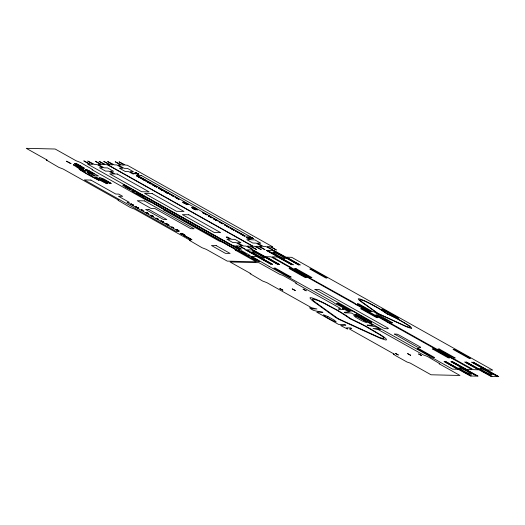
<?xml version="1.0" encoding="UTF-8"?>
<svg xmlns="http://www.w3.org/2000/svg" width="525" height="525" viewBox="0 0 525 525"><rect width="100%" height="100%" fill="white"/><g stroke="black" fill="none" stroke-linecap="round" stroke-linejoin="round"><path stroke-width="0.79" d="M169.68 194.145L171.826 195.129A7.245 0.682 28.3 0 1 172.364 195.431C176.341 197.991 168.348 193.436 172.863 195.779M295.253 290.542L292.222 288.868L295.273 290.528M421.582 355.576L418.537 353.922L421.601 355.563M178.966 230.836L176.656 229.72A6.287 0.591 28.3 0 1 176.984 229.681L179.012 230.738M176.223 229.392L178.546 230.508M148.135 213.544L147.518 213.209M191.743 207.565L192.918 208.064M135.391 172.705L136.789 173.335A13.02 1.227 28.3 0 1 137.228 173.565L138.311 174.07L135.916 172.764L138.843 174.359M138.817 174.385L137.767 173.854M253.247 238.593L252.138 238.101M76.939 166.596L85.726 171.176L80.811 168.007L74.55 164.922A6.969 0.656 28.3 0 0 73.467 164.955L73.461 164.968M99.179 179.071L104.488 181.899M102.762 179.051L111.234 183.468L104.291 179.228L99.251 177.24L103.379 180.108L110.171 183.494M160.932 220.861L162.737 221.78M139.84 177.325L139.486 177.201M185.692 203.575L185.266 203.431L187.195 204.297L184.61 203.136M216.202 220.185L214.988 219.411L215.755 219.896M135.634 206.719L137.76 207.808M147.617 181.702L149.126 182.372M224.746 225.002L227.082 226.203M137.11 175.809L138.403 176.361M178.959 199.297L177.883 198.837M182.936 202.053L185.246 203.293M150.852 215.184L153.037 216.274M157.106 187.012L155.787 186.441M93.85 174.037L85.326 169.582A6.011 0.564 28.3 0 0 87.104 170.914M197.656 209.869L193.377 207.637L193.718 207.651M134.768 172.843L136.303 173.703M134.124 173.119L135.522 173.965M135.745 173.447L137.281 174.307M89.854 173.808L88.515 173.775L92.124 175.803L98.477 175.954L94.782 174.051M140.536 177.772L141.369 178.047L138.784 176.892L139.335 177.069M143.568 179.543L145.635 180.541M192.557 207.618L196.993 209.849M193.673 208.484L194.257 208.74L192.268 207.821M182.07 233.336L184.898 234.924L183.953 234.905L181.027 233.264L184.262 234.629M183.291 234.859L180.968 233.927L181.538 234.268M249.198 237.057L250.733 237.917M248.555 237.333L249.952 238.179M250.176 237.661L251.711 238.521M180.2 233.317L182.031 234.098M180.731 233.612L181.683 233.973M191.376 239.603L188.495 238.127M70.921 163.669L66.445 161.175L70.973 163.597M195.864 209.862L194.729 209.363L195.372 209.606M168.466 193.397L167.377 192.924M244.611 236.145L243.338 235.574M131.473 204.133L133.061 204.973L131.257 204.12M151.338 215.453L152.355 215.913M151.666 183.973L150.695 183.507M228.788 227.279L227.666 226.557L228.388 226.997M138.213 208.117L136.92 207.487M166.484 223.748L167.685 224.339M81.053 166.576L80.463 166.313A9.719 0.912 28.3 0 1 79.38 165.749L74.753 163.57A4.029 0.381 28.3 0 0 74.701 163.767M216.136 220.172L215.775 220.041L217.704 220.9L215.119 219.745M148.057 181.932L151.679 183.901M137.543 176.039L138.469 176.393M183.369 202.282L184.163 202.578M213.878 218.892L214.673 219.181M194.224 207.907L194.86 208.156M168.046 193.167L167.199 192.826M193.784 207.657L195.11 208.215M164.837 191.395L165.815 191.809A6.287 0.591 28.3 0 1 167.278 192.623L167.547 192.714M156.653 186.782L155.649 186.362M233.691 230.029L232.752 229.582L234.183 230.272L232.253 229.169M175.343 197.256L176.925 198.109M176.853 198.22L178.52 199.067M210.387 216.943L208.707 216.051L210.912 217.179L208.195 215.709L209.206 216.175M227.122 226.334L227.666 226.505L227.371 226.36M172.948 195.825L173.394 196.127M177.43 230.219L178.231 230.547M176.262 197.682L177.699 198.522M138.469 208.038L136.178 206.955L137.005 207.585M161.621 220.999L163.898 222.259M178.165 230.527L178.198 230.541A5.88 0.551 28.3 0 0 178.52 230.554M166.996 224.024L167.573 224.28M151.233 183.743L150.872 183.593M228.342 227.036L227.738 226.826M137.957 207.762L138.246 208.064M147.781 213.491L148.667 213.787L146.272 212.395L148.168 213.458M162.107 221.268L162.619 221.504M185.141 203.313L184.669 203.109M215.65 219.923L215.178 219.719M210.361 217.081L211.864 217.711M149.507 182.792L149.953 183.035M226.629 226.091L227.076 226.334M137.655 207.828L137.032 207.546M170.205 194.368L171.78 195.162M89.211 171.301L93.916 173.952M107.382 181.762L102.736 179.169M103.996 181.893L99.127 179.163M173.296 196.147L171.616 195.234M106.936 183.704L100.583 180.593L95.668 177.411M84.604 171.189L78.501 168.203L73.493 165.001M227.108 226.249L227.469 226.465M80.922 169.936L79.124 169.24A19.871 1.87 28.3 0 0 99.113 180.462L98.497 179.793A17.483 1.647 28.3 0 1 80.903 169.923M177.371 198.312L178.999 199.257M154.074 185.338L154.593 185.647M231.138 228.598L231.663 228.9M153.989 185.305L152.801 184.774L153.156 184.964A3.885 0.368 28.3 0 0 154.481 185.588M154.448 185.509L155.052 185.85M154.58 185.568L157.146 186.972M231.65 228.821L232.188 229.136L231.709 228.854M230.836 228.46L229.865 228.027L230.219 228.224A3.885 0.368 28.3 0 0 231.545 228.841M155.032 185.771L156.699 186.736M232.148 229.051L232.969 229.51M403.423 322.35L407.761 325.047A11.13 1.05 28.3 0 1 409.106 326.025L410.13 327.357A15.068 1.417 28.3 0 1 409.257 327.351L406.75 326.524A23.481 2.212 28.3 0 1 404.637 325.658L378.02 313.432L363.74 303.214A31.008 2.92 28.3 0 1 360.865 300.983L359.966 299.9A15.573 1.463 28.3 0 1 360.334 299.683L363.523 300.628A11.799 1.109 28.3 0 1 366.227 301.809L366.667 302.019A12.351 1.162 28.3 0 1 369.502 303.417L376.733 307.328A14.077 1.326 28.3 0 1 379.844 309.173L382.121 310.623A35.267 3.321 28.3 0 1 385.96 313.254L387.266 313.976M176.452 197.971L174.871 197.072L176.361 197.676M194.847 209.488L194.506 209.258L194.788 209.462M214.357 219.082L213.458 218.662L214.259 219.273M356.462 321.805L359.258 323.164M214.246 218.964L214.732 219.214M189.84 238.475L189.243 238.245L189.938 238.527M176.446 198.03L176.059 197.833M194.795 208.058L195.72 208.543M145.714 180.987L143.975 180.154A3.577 0.335 28.3 0 1 144.795 180.488L141.691 178.749M239.38 233.172L237.641 232.339A3.577 0.335 28.3 0 1 238.462 232.68L235.364 230.934M147.532 213.163L145.747 212.376L147.42 213.412L146.239 212.658L147.912 213.255M162.455 221.806L163.498 222.311L160.926 220.913M140.51 178.067L138.771 177.233A3.577 0.335 28.3 0 1 139.591 177.568L136.487 175.829M151.016 183.96L149.277 183.133M156.43 186.998L154.685 186.172M163.131 190.365L161.392 189.538M162.396 190.352L160.657 189.518M104.488 181.906L107.986 183.671L103.208 180.574L96.79 177.404A6.969 0.656 28.3 0 0 95.707 177.437M150.504 183.238L151.266 183.698M251.495 237.543L250.346 236.978L251.678 237.635M150.668 183.553L150.367 183.389M183.907 202.118L188.239 204.343M209.245 216.195L210.433 216.904M188.107 204.343L184.282 202.361L187.497 204.33M194.25 209.193L193.896 209.002M136.605 173.302L135.923 173.033L138.567 174.451L135.384 172.738M190.175 239.17L191.979 239.84L190.299 238.731M137.708 173.887L136.763 173.388M251.79 237.917L252.742 238.284L251.495 237.484M227.706 226.577L228.808 227.2M167.337 192.846L164.397 191.166L167.396 192.629M195.287 208.373L195.766 208.635M251.002 237.661L250.366 237.215L251.816 237.864M243.797 235.594L244.184 235.85L240.555 233.874L244.624 236.066M190.037 239.092L189.61 238.862M177.398 230.252L176.197 229.477M138.397 176.413L139.899 177.293M184.216 202.663L185.719 203.536M214.725 219.266L215.06 219.391M210.61 217.212L212.323 217.973L211.404 217.409M138.442 176.439L139.42 177.043M193.751 208.93L191.73 207.651M167.639 224.26L168.998 225.12M153.037 216.346L153.589 216.385L151.581 215.316M163.413 222.029L163.912 222.298M168.492 224.897L168.984 225.166M162.724 221.557L163.387 221.97M210.597 217.153L210.098 216.937M233.218 229.582L233.763 229.996M193.732 208.852L193.39 208.733M251.797 237.641L253.273 238.573M176.019 197.748L175.383 197.361M137.419 207.355L137.826 207.769M177.831 198.752L177.352 198.443M226.255 225.671L225.199 225.238L225.75 225.658M182.254 234.222L183.927 235.161L181.558 234.34M167.81 224.405L168.505 224.851M189.643 238.823L187.884 237.818L189.912 238.77M251.002 237.72L252.998 238.665L250.904 237.661M193.522 208.733L192.202 207.9M137.491 207.395L138.534 208.012M151.961 215.926C155.032 217.514 150.458 215.184 151.869 215.873M190.411 238.79L191.369 239.459M159.219 188.134L163.203 190.365M235.476 230.941L239.459 233.172M159.108 188.134L162.205 189.938A3.577 0.335 28.3 0 0 161.398 189.545M193.961 207.9L197.006 209.606M136.598 175.836L140.582 178.067M141.803 178.756L145.786 180.987M147.112 181.729L151.088 183.96M152.519 184.767L156.502 186.998M158.491 188.114L162.474 190.352M163.892 191.146L167.875 193.384L166.058 192.55M146.993 181.729L150.097 183.468A3.577 0.335 28.3 0 0 149.29 183.14M152.407 184.767L155.505 186.506A3.577 0.335 28.3 0 0 154.698 186.178M158.379 188.114L161.477 189.853M163.78 191.146L166.884 192.885A3.577 0.335 28.3 0 0 166.071 192.557M91.245 173.906L94.736 175.868M141.356 209.521L143.922 210.965M157.461 218.551L156.463 218.321C154.199 217.258 161.313 221.196 157.362 218.597L156.942 218.59L158.215 219.299M165.907 223.735L167.856 224.831M141.96 210.361L142.439 210.63M165.795 223.735L168.387 225.186M226.19 225.698L226.774 226.078M178.087 198.726L178.618 198.975M149.067 182.398L149.651 182.779M162.704 221.707L162.087 221.327M162.061 221.596L161.608 221.071M136.749 207.395L135.667 206.752M152.434 215.959L153.011 216.32M251.075 237.7L249.808 236.939L251.219 237.549A13.02 1.227 28.3 0 1 251.659 237.779M196.468 208.963L195.871 208.688L197.735 209.783M131.906 204.547L133.573 205.282L130.843 203.838A7.245 0.682 28.3 0 0 130.725 203.838L133.042 205.242L131.257 204.277M225.566 225.619L224.72 225.048M148.437 182.313L147.604 181.755M183.75 202.663L182.923 202.118M137.931 176.42L137.104 175.868M214.423 219.306L213.885 218.958M196.455 209.022L197.269 209.554M167.37 192.675L168.479 193.318M170.599 194.703L169.719 194.204M183.914 202.696L183.376 202.348M138.049 176.42L137.563 176.111M167.521 192.767L168.079 193.134M148.621 182.359L148.076 182.004M243.902 235.587L243.423 235.371A6.287 0.591 28.3 0 0 241.959 234.557L241.021 234.104L241.769 234.642A5.88 0.551 28.3 0 0 243.324 235.508M170.487 194.637L170.166 194.427M107.461 181.788L110.348 183.56M86.238 169.503L89.138 171.281M104.055 181.912L107.041 183.737M84.774 171.248L76.899 166.701M183.77 202.112L187.366 204.323M173.618 227.804A3.577 0.335 28.3 0 1 172.771 227.253L171.55 226.964L173.723 227.804M87.117 170.92L92.741 173.946L90.832 173.88A4.2 0.394 28.3 0 0 89.893 173.165A3.642 0.341 28.3 0 0 88.312 172.226L86.914 171.859L89.887 173.709M345.824 315.374L342.162 313.044A23.323 2.192 28.3 0 0 336.217 309.54L324.142 303.082A20.042 1.883 28.3 0 0 320.906 301.507A20.626 1.942 28.3 0 0 319.469 300.832A19.445 1.831 28.3 0 0 315.722 299.211L312.802 298.154A28.442 2.678 28.3 0 0 311.561 297.819L310.839 297.688A25.456 2.395 28.3 0 0 309.973 298.016L311.404 299.736A47.099 4.43 28.3 0 0 315.748 303.115L335.39 317.277M167.777 224.766L166.53 223.86M167.632 224.661L166.97 224.063M317.789 304.047L338.185 318.642L377.81 336.774A32.163 3.025 28.3 0 0 379.24 337.339L382.817 338.527A21.459 2.021 28.3 0 0 383.939 338.605L383.913 337.903L382.594 336.63A15.901 1.496 28.3 0 0 380.678 335.239L365.236 326.202A23.231 2.185 28.3 0 0 359.251 323.151M349.492 318.367L351.396 319.423A44.842 4.22 28.3 0 1 356.468 321.812M76.066 163.531L81.086 166.543M164.87 191.422L165.624 191.894A5.88 0.551 28.3 0 0 167.18 192.76M195.398 209.514L194.827 209.134L195.904 209.777M180.698 233.73L180.173 233.454M151.338 215.526L150.839 215.25M359.271 300.195L358.267 298.994A17.824 1.68 28.3 0 1 358.877 298.764L359.376 298.856A19.911 1.87 28.3 0 1 360.248 299.092L362.296 299.827A13.611 1.28 28.3 0 1 364.914 300.969A14.438 1.358 28.3 0 1 365.918 301.435A14.136 1.332 28.3 0 1 368.662 302.781L376.635 307.059A16.367 1.542 28.3 0 1 381.34 309.848L383.362 311.148A38.338 3.609 28.3 0 1 386.977 313.602A40.51 3.813 28.3 0 1 392.182 316.096A18.198 1.713 28.3 0 1 396.861 318.472A14.057 1.326 28.3 0 1 399.459 319.869L409.119 325.644A12.915 1.214 28.3 0 1 410.662 326.767L411.744 328.342A16.8 1.582 28.3 0 1 410.865 328.283L408.069 327.357A25.784 2.428 28.3 0 1 405.372 326.248L377.77 313.51L362.296 302.558A32.97 3.104 28.3 0 1 359.251 300.188M202.67 212.697A6.457 0.61 28.3 0 0 206.397 214.607L205.964 214.613L207.053 214.902L206.666 214.679A7.094 0.669 28.3 0 1 203.91 213.301A6.123 0.578 28.3 0 1 202.781 212.697M160.67 189.525A3.577 0.335 28.3 0 1 161.477 189.853M94.802 174.057A5.106 0.479 28.3 0 0 93.686 173.296A5.322 0.499 28.3 0 0 89.48 170.947M86.31 169.529A6.011 0.564 28.3 0 1 89.447 170.914M74.727 163.787A3.905 0.368 28.3 0 0 75.515 164.371A5.276 0.499 28.3 0 0 76.827 165.185M76.821 165.185A8.722 0.82 28.3 0 0 81.198 167.6A6.307 0.591 28.3 0 0 83.416 168.696L81.939 167.606A4.193 0.394 28.3 0 1 79.052 166.143L78.008 165.48L78.704 165.729A11.242 1.057 28.3 0 1 80.272 166.556L83.705 168.236A3.531 0.335 28.3 0 0 84.157 168.131M83.37 167.541A4.056 0.381 28.3 0 1 84.223 168.164M78.14 164.574A7.133 0.669 28.3 0 1 83.429 167.56M76.059 163.524A5.939 0.558 28.3 0 1 78.107 164.542M167.718 224.628A3.885 0.368 28.3 0 1 168.4 225.127M141.822 209.849A6.457 0.61 28.3 0 1 142.505 210.512M141.271 209.521A7.094 0.669 28.3 0 1 141.993 210.243M403.377 322.337A16.393 1.542 28.3 0 0 396.959 318.708A16.262 1.529 28.3 0 0 392.759 316.588M387.24 313.963A37.078 3.491 28.3 0 1 392.779 316.608M335.363 317.264A4.384 0.413 28.3 0 0 339.59 319.673L379.03 337.693A35.333 3.327 28.3 0 0 381.117 338.533L385.114 339.852A23.999 2.257 28.3 0 0 386.367 339.938L386.341 339.15L384.825 337.687A18.447 1.739 28.3 0 0 382.613 336.085L368.196 327.495A19.884 1.87 28.3 0 0 365.111 325.841A25.994 2.448 28.3 0 0 358.404 322.422A57.868 5.447 28.3 0 0 350.93 318.859M345.804 315.361A54.764 5.152 28.3 0 1 350.982 318.885M317.809 304.054A44.303 4.167 28.3 0 1 313.688 300.858L312.401 299.309A22.247 2.093 28.3 0 1 312.926 299.001L317.973 300.549A16.734 1.575 28.3 0 1 320.729 301.757L321.976 302.341A17.522 1.647 28.3 0 1 325.408 304.027L336.348 309.927A20.108 1.89 28.3 0 1 340.791 312.559L344.046 314.626A50.387 4.745 28.3 0 1 349.538 318.386M46.364 160.046L58.885 167.403L63.066 168.984L118.788 200.255L117.994 200.274L130.305 207.48L134.708 209.186L190.431 240.457L189.637 240.476L201.948 247.682L206.351 249.388L227.246 261.115L256.174 261.811L235.279 250.09L236.073 250.064L233.71 248.443L222.397 242.137L219.358 241.152L163.629 209.882L164.43 209.862L152.119 202.657L147.709 200.95L91.987 169.68L92.781 169.66L80.476 162.455L76.066 160.748L55.171 149.021L26.25 148.326L47.145 160.053L46.364 160.046M83.934 160.952L89.27 164.273L87.846 164.24L233.126 245.759L234.544 245.792L241.303 249.145L235.968 245.831L238.337 245.884L245.103 249.218L239.761 245.923L242.13 245.976L236.165 242.629L232.844 242.55L226.872 239.197L230.193 239.275L226.209 237.044L227.633 237.077L231.617 239.308L234.931 239.393L240.903 242.74L237.582 242.662L243.554 246.008L245.923 246.067L252.676 249.421L247.347 246.1L249.716 246.159L256.469 249.513L251.14 246.192L252.564 246.232L107.284 164.706L105.866 164.673L99.107 161.319L104.442 164.64L102.073 164.581L95.307 161.254L100.649 164.548L98.28 164.489L104.245 167.836L107.566 167.921L113.538 171.268L110.217 171.189L114.201 173.421L112.777 173.388L108.793 171.157L105.479 171.078L99.507 167.724L102.828 167.803L96.856 164.456L94.487 164.397L87.728 161.044L93.063 164.364L90.694 164.305L83.934 160.952M103.852 161.438L109.18 164.752L107.763 164.719L253.037 246.238L254.461 246.277L261.214 249.624L255.885 246.31L258.254 246.363L265.02 249.697L259.678 246.402L262.047 246.455L256.075 243.108L252.755 243.029L246.789 239.676L250.103 239.754L246.127 237.523L247.551 237.556L251.527 239.794L254.848 239.873L260.82 243.219L257.499 243.141L263.471 246.494L265.84 246.547L272.593 249.9L267.264 246.586L269.633 246.638L276.386 249.992L271.058 246.671L272.475 246.711L127.201 165.185L125.777 165.152L119.011 161.825L124.353 165.119L121.984 165.06L115.218 161.733L120.56 165.027L118.191 164.968L124.162 168.322L127.483 168.4L133.448 171.747L130.134 171.668L134.111 173.9L132.687 173.867L128.71 171.636L125.39 171.557L119.418 168.203L122.738 168.282L116.767 164.935L114.397 164.876L107.645 161.523L112.973 164.843L110.604 164.784L103.878 161.424M250.156 273.709L262.677 281.059L266.864 282.647L311.633 307.768L316.942 308.969L312.677 308.864L309.501 307.716C313.051 311.673 318.412 310.931 322.914 312.316L316.752 312.165L338.638 324.45L344.807 324.601L345.798 325.159L340.633 325.566L347.314 328.939L347.786 328.945L346.507 327.849L350.772 327.948L351.77 328.512L349.447 328.985L394.229 354.119L393.442 354.172L395.791 355.76L407.105 362.073L410.15 363.051L431.045 374.778L459.966 375.473L439.071 363.746L439.865 363.727L427.56 356.521L423.15 354.815L378.367 329.687L373.058 328.486L377.324 328.591L380.5 329.733C376.95 325.782 371.595 326.524 367.087 325.139L373.255 325.283L351.363 313.005L345.201 312.854L344.203 312.296L349.374 311.883L342.687 308.516L342.215 308.503L343.494 309.606L339.229 309.501L338.231 308.943L340.554 308.464L295.785 283.342L296.579 283.323L294.223 281.702L282.903 275.389L279.864 274.411L258.969 262.684L230.048 261.988L250.943 273.709L250.189 273.696M269.154 266.418L333.152 302.144L335.869 304.172L339.117 305.498L349.072 311.076L350.49 311.115L336.564 303.293L337.982 303.332L351.914 311.148L352.866 311.168L371.818 322.317L370.394 322.278L356.462 314.462L355.038 314.429L364.993 320.014L366.588 321.418L370.958 323.361L428.676 355.747L430.71 357.4L434.641 359.1L452.557 369.147L457.767 369.278L444.078 361.462L470.42 375.992L471.128 376.012L445.495 361.495L471.608 376.025L476.818 376.149L450.949 361.627L478.006 376.176L452.373 361.666L466.777 369.495L471.995 369.62L270.992 256.823L265.781 256.699L279.471 264.515L253.129 249.985L252.413 249.966L278.047 264.475L251.941 249.952L246.724 249.828L272.6 264.344L245.543 249.802L271.176 264.311L256.771 256.482L251.554 256.358L269.187 266.405M289.898 266.917L353.889 302.643L356.613 304.671L359.861 305.996L369.81 311.581L371.234 311.614L357.302 303.798L358.726 303.831L372.658 311.647L373.603 311.673L392.556 322.816L391.138 322.783L377.206 314.961L375.782 314.928L385.731 320.512L387.332 321.917L391.702 323.866L449.42 356.252L451.454 357.899L455.385 359.599L473.301 369.652L478.511 369.777L464.815 361.961L491.164 376.491L491.873 376.51L466.239 362.001L492.352 376.523L497.562 376.648L471.693 362.132L498.75 376.674L473.117 362.165L487.522 369.994L492.739 370.118L291.736 257.329L286.519 257.197L300.215 265.013L273.873 250.484L273.158 250.464L298.791 264.981L272.685 250.451L267.468 250.327L293.337 264.849L266.287 250.3L291.92 264.81L277.515 256.981L272.298 256.856L289.925 266.903M314.954 289.426L382.193 327.377C383.46 328.821 391.722 329.634 386.932 327.488L320.657 290.305L318.892 289.524L314.954 289.426M394.557 334.097L416.023 346.362C417.139 347.708 423.36 348.239 419.344 346.441L398.383 334.714L397.018 334.149L394.61 334.084M125.337 186.532L130.443 189.282L125.363 186.519M136.283 192.675L141.389 195.425L136.283 192.675M240.765 251.304L245.864 254.054L240.785 251.291M251.711 257.447L256.81 260.197L251.711 257.447M279.897 288.573L282.942 290.227L279.917 288.573M303.128 289.131L306.18 290.791L303.128 289.131M395.325 353.345L398.363 355.012L395.345 353.345M407.649 353.64L410.694 355.3L407.649 353.64M117.324 174.031L109.738 173.847L141.579 191.717L149.166 191.901L117.324 174.031M141.107 175.409L137.314 175.317L245.772 236.178L249.565 236.27L141.107 175.409M142.597 178.769L146.547 180.994L142.597 178.769M90.884 180.075L84.368 179.918L176.407 231.571L179.255 231.637L127.011 202.322L129.386 202.381L118.44 196.238L122.706 196.337L118.729 194.106L115.763 194.033L90.884 180.075M124.806 185.168L122.909 185.122A5.801 0.545 28.3 0 0 126.696 187.884A5.801 0.545 28.3 0 0 132.858 190.706L134.282 190.739L239.754 249.926L238.337 249.893A5.801 0.545 28.3 0 0 242.123 252.656A5.801 0.545 28.3 0 0 248.286 255.478L250.182 255.524L124.806 185.168M133.855 191.264L131.959 191.218L257.335 261.575L259.232 261.621A5.801 0.545 28.3 0 0 255.439 258.858A5.801 0.545 28.3 0 0 249.277 256.036L247.859 256.003L142.38 196.816L143.804 196.849A5.801 0.545 28.3 0 0 140.018 194.086A5.801 0.545 28.3 0 0 133.855 191.264M152.152 193.574L144.565 193.39L176.407 211.26L183.993 211.444L152.152 193.574M144.395 200.872L137.281 200.701L151.213 208.517L155.006 208.609L190.824 228.71L194.145 228.788L144.395 200.872M182.982 202.44L185.568 203.897L182.982 202.44M148.936 209.527L145.615 209.449L163.524 219.502L166.845 219.581L148.936 209.527M188.777 214.764L182.378 214.613L214.22 232.477L220.625 232.634L188.777 214.764M218.977 221.648L222.935 223.867L218.977 221.648M220.251 222.429L222.016 223.42L220.251 222.429M184.839 235.673L183.894 235.646L187.162 237.09L186.434 237.077L186.966 237.372L187.904 237.392L184.643 235.948L185.364 235.968L184.839 235.673M216.195 245.621L211.457 245.503L225.382 253.326L230.127 253.437L216.195 245.621M253.457 251.79L251.921 251.757L256.751 254.881L263.123 258.044L264.659 258.077L259.829 254.953L253.457 251.79M274.201 252.295L272.659 252.256L277.495 255.38L283.861 258.543L285.403 258.576L280.573 255.452L274.201 252.295M275.297 268.15L273.873 268.118L289.793 277.049L291.217 277.088L275.297 268.15M290.469 268.518L289.045 268.485L304.966 277.417L306.39 277.449L290.469 268.518M296.041 268.649L294.617 268.616L310.537 277.554L311.962 277.587L296.041 268.649M311.213 269.017L309.789 268.984L325.71 277.915L327.134 277.955L311.213 269.017M362.112 308.72L360.688 308.687L376.609 317.618L378.033 317.658L362.112 308.72M382.856 309.218L381.432 309.186L397.353 318.124L398.777 318.157L382.856 309.218M418.583 348.561L417.158 348.521L433.079 357.459L434.503 357.492L418.583 348.561M433.755 348.922L432.331 348.889L448.252 357.827L449.676 357.86L433.755 348.922M439.327 349.059L437.902 349.027L453.823 357.958L455.247 357.991L439.327 349.059M454.499 349.427L453.075 349.387L468.996 358.326L470.42 358.358L454.499 349.427M460.432 367.933L458.889 367.9L463.719 371.024L470.092 374.181L471.634 374.22L466.797 371.096L460.432 367.933M481.169 368.432L479.633 368.399L484.463 371.523L490.836 374.686L492.371 374.719L487.541 371.595L481.169 368.432M188.521 237.871L189.223 238.238L188.547 237.884M358.28 317.31L353.712 315.466L355.609 317.251L362.079 320.88L366.647 322.724L364.75 320.939L358.28 317.31M327.935 316.582L323.367 314.738L325.264 316.516L331.734 320.145L336.302 321.996L334.405 320.211L327.935 316.582"/></g></svg>
